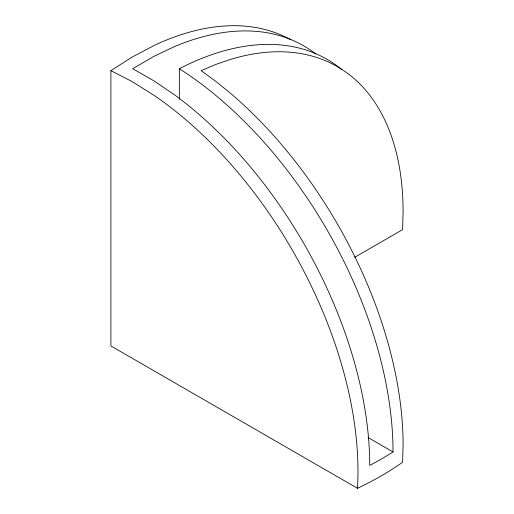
<?xml version="1.0" encoding="UTF-8"?>
<svg xmlns="http://www.w3.org/2000/svg" width="514" height="514" viewBox="0 0 514 514"><rect width="100%" height="100%" fill="white"/><g stroke="black" fill="none" stroke-linecap="round" stroke-linejoin="round"><path stroke-width="0.77" d="M354.666 257.308L402.597 229.636L403.104 211.98A317.511 183.318 -60 0 0 230.285 59.47L215.803 64.456L201.154 70.636L215.803 81.366L230.285 93.111A317.511 183.318 60 0 1 403.104 445.169L402.597 462.247A318.404 183.826 0 0 1 357.468 488.3L110.895 345.941L110.895 70.636L132.047 57.118L154.618 45.232A317.511 183.318 -60 0 1 290.718 39.726M179.341 99.189L179.341 68.715C203.094 56.444 228.839 47.365 255.593 44.962A318.686 183.993 -60 0 1 341.611 69.441M110.895 70.636L132.047 81.54L154.618 95.72A317.511 183.318 60 0 1 357.468 488.3M368.05 437.523L393.03 451.941A319.11 184.237 0 0 1 369.714 465.401A318.686 183.993 60 0 0 174.664 94.949L153.84 80.794L132.708 68.715L153.84 56.392L174.664 46.504A318.686 183.993 -60 0 1 315.821 53.996M179.341 68.715C207.45 86.66 232.791 108.724 255.593 133.004A318.686 183.993 60 0 1 393.03 451.941"/></g></svg>
